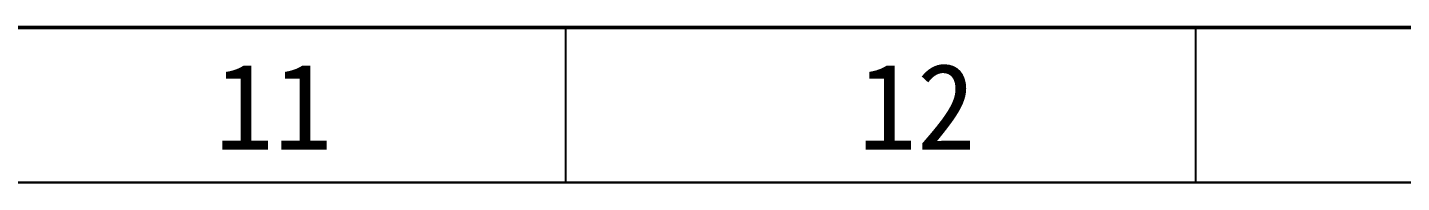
# Model space of a CAD drawing. Extents: x 2439 to 2860, y 496 to 788.
# Drawn here: x 2704.7 to 2760.3, y 781.9 to 788.2 of the extents above; entities that cross this region are included whole.
import ezdxf

# ---------------------------------------------------------------- set-up
doc = ezdxf.new("R2010")
doc.units = 0
doc.header["$LTSCALE"] = 15
doc.header["$MEASUREMENT"] = 0
doc.layers.get('0').update_dxf_attribs({"linetype": 'CONTINUOUS'})
doc.styles.add('样式 3 3.5', font='', dxfattribs={"height": 3.5})
doc.styles.get('样式 3 3.5').set_extended_font_data('FangSong_GB2312')

msp = doc.modelspace()

# ---------------------------------------------------------------- linework, layer by layer
at = {"color": 0, "lineweight": 50}
msp.add_line((2439.495, 788.235), (2860.335, 788.235), dxfattribs=at)
at = {"color": 0}
for p, q in [((2726.46, 788.235), (2726.46, 781.935)), ((2751.975, 788.235), (2751.975, 781.935))]:
    msp.add_line(p, q, dxfattribs=at)
at = {"color": 0, "lineweight": 30}
msp.add_line((2445.795, 781.935), (2854.035, 781.935), dxfattribs=at)

# ---------------------------------------------------------------- texts
at = {"color": 0, "style": '样式 3 3.5'}
for s, p in [('12', (2738.309, 783.277)), ('11', (2712.268, 783.277))]:
    msp.add_text(s, height=3.5, dxfattribs=at).set_placement(p)

doc.saveas('drawing.dxf')
